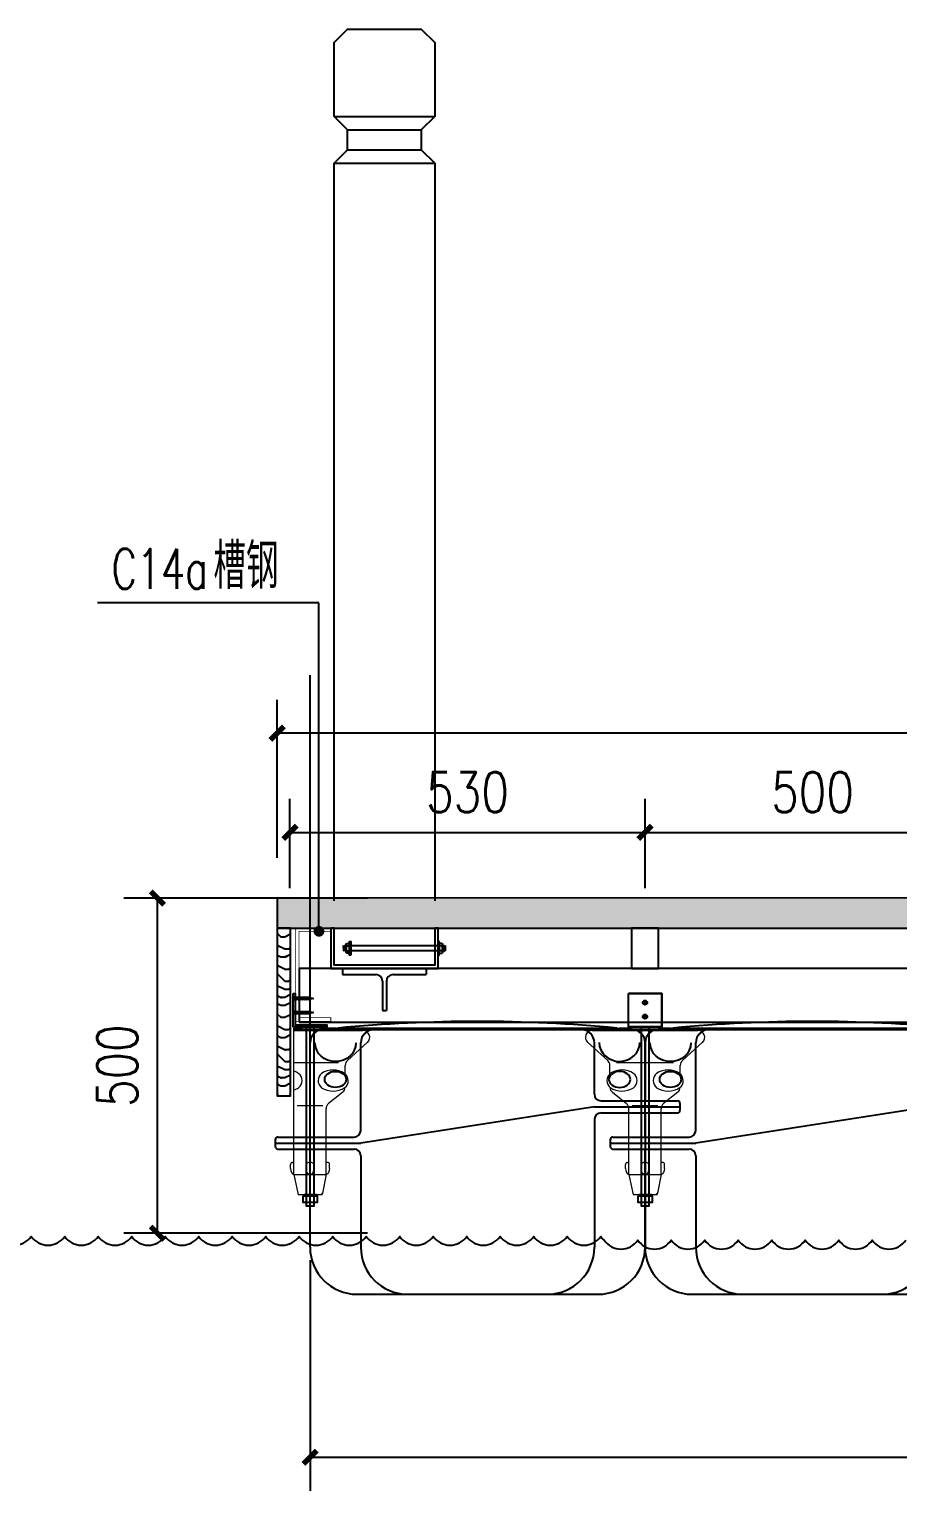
# Model space of a CAD drawing. Header units: millimetres. Extents: x -1822632 to -1305911, y 1206448 to 1536160.
# Drawn here: x -1791407 to -1790110, y 1218084 to 1220264 of the extents above; entities that cross this region are included whole.
import ezdxf

# ---------------------------------------------------------------- set-up
doc = ezdxf.new("R2010")
doc.units = ezdxf.units.MM
doc.header["$LTSCALE"] = 1000
doc.linetypes.add('DASHED', pattern=[19.05, 12.7, -6.35])
doc.layers.get('0').update_dxf_attribs({"linetype": 'CONTINUOUS'})
doc.layers.get('DEFPOINTS').update_dxf_attribs({"linetype": 'CONTINUOUS'})
for name, color, linetype in [('3', 3, 'CONTINUOUS'), ('7', 7, 'CONTINUOUS'), ('DIM_LEAD', 3, 'CONTINUOUS'), ('FT', 252, 'CONTINUOUS'), ('PUB_DIM', 3, 'CONTINUOUS'), ('塑木板', 32, 'CONTINUOUS'), ('木板', 42, 'CONTINUOUS'), ('短销钉', 253, 'CONTINUOUS'), ('螺栓', 146, 'CONTINUOUS'), ('钢架', 90, 'CONTINUOUS')]:
    doc.layers.add(name, color=color, linetype=linetype)
doc.styles.add('_TCH_DIM', font='SIMPLEX.shx', dxfattribs={"width": 0.7, "bigfont": 'GBCBIG.shx'})
doc.styles.add('dim_font', font='SIMPLEX.shx', dxfattribs={"width": 0.8})
doc.dimstyles.new('DIMN20', dxfattribs={"dimscale": 0.2, "dimtxt": 300, "dimasz": 100, "dimexe": 250, "dimexo": 300, "dimgap": 150, "dimtad": 1, "dimdec": 0, "dimzin": 0, "dimdsep": 46, "dimtxsty": 'dim_font', "dimblk": 'ARCHTICK', "dimcen": 0.09, "dimclrd": 1, "dimclre": 1, "dimclrt": 2, "dimazin": 2, "dimtfac": 1, "dimtdec": 0, "dimtix": 1, "dimtmove": 2, "dimatfit": 3, "dimldrblk": 'ARCHTICK', "dimfxl": 1, "dimtolj": 1, "dimtzin": 0, "dimarcsym": 0})

# ---------------------------------------------------------------- blocks, each defined once
blk = doc.blocks.new('半销钉')
at = {"layer": '短销钉', "lineweight": 13}
for p, q in [((0, -218.3), (0, 0)), ((0, -1.8), (101.5, -1.8)), ((0, -3.8), (103, -3.8)), ((109.7, -21.2), (79.8, -48.1)), ((101.5, -3.8), (101.5, -1.8)), ((0, -51.1), (66.5, -51.1)), ((76.5, -68.2), (76.5, -55.6)), ((72.8, -95.4), (51.7, -112.5)), ((4.8, -115.5), (43.2, -115.5)), ((48, -218.3), (48, -120.3)), ((-5, -209.4), (-5, -203.3)), ((-2, -200.3), (0, -200.3)), ((18, -209.3), (18, -204)), ((30, -209.3), (30, -204)), ((50, -200.3), (48, -200.3)), ((53, -209.4), (53, -203.3)), ((0, -218.3), (48, -218.3)), ((0, -218.3), (5.6, -246.3)), ((48, -218.3), (42.4, -246.3)), ((8, -248.3), (40, -248.3))]:
    blk.add_line(p, q, dxfattribs=at)
at = {"layer": '短销钉', "lineweight": 13, "ltscale": 0.1}
for p, q in [((5.6, -246.3), (6, -248.3)), ((6, -248.3), (8, -248.3)), ((40, -248.3), (42, -248.3)), ((42.4, -246.3), (42, -248.3))]:
    blk.add_line(p, q, dxfattribs=at)
at = {"layer": '短销钉', "lineweight": 13}
for centre, radius, start, end in [((24, -1502.4), 1502.6, 87.0435, 90.9152), ((103, -13.8), 10, 311.9991, 90), ((-10.5, -93.8), 31.4, 56.4166, 70.4003), ((58.5, -93.8), 31.3, 57.1287, 123.6019), ((86.5, -55.6), 10, 131.9991, 180), ((-1.5, -78.3), 13.5, 308.3696, 51.9011), ((49.5, -78.3), 13.5, 128.0989, 231.6304), ((67.5, -78.3), 13.5, 309, 53.4343), ((-10.5, -62.7), 31.4, 289.4998, 303.5569), ((58.5, -62.7), 31.4, 236.4385, 303.8665), ((66.5, -87.7), 10, 309, 355.8521), ((58, -120.3), 10, 129, 180), ((-2, -203.3), 3, 90, 180), ((21, -204), 3, 115.3769, 180), ((24, -210.3), 10, 64.6231, 115.3769), ((27, -204), 3, 0, 64.6231), ((50, -203.3), 3, 0, 90), ((8, -245.8), 2.5, 191.3099, 270), ((40, -245.8), 2.5, 270, 348.6901)]:
    blk.add_arc(centre, radius, start, end, dxfattribs=at)
for centre, major_axis, start_param, end_param in [((1, -209.4), (0, -9), 4.712389, 6.115737), ((24, -209.3), (0, 9), 1.570796, 4.712389)]:
    blk.add_ellipse(centre, major_axis=major_axis, ratio=0.666667, start_param=start_param, end_param=end_param, dxfattribs=at)
at = {"layer": '短销钉', "lineweight": 13, "extrusion": (0, 0, -1)}
blk.add_ellipse((47, -209.4), major_axis=(0, -9), ratio=0.666667, start_param=4.712389, end_param=6.115737, dxfattribs=at)
blk = doc.blocks.new('ft')
at = {"layer": 'FT'}
for p, q in [((-230, 395), (230, 395)), ((-208.5, 397), (208.2, 397)), ((-208.5, 397), (-208.5, 395)), ((208.2, 397), (208.2, 395)), ((-250, 234.5), (-250, 375)), ((-174.3, 244.5), (-174.3, 375)), ((174.3, 298.5), (174.3, 375)), ((250, 375), (250, 288.5)), ((184.3, 288.5), (298.1, 288.5)), ((174.3, 279.5), (-174.3, 225.5)), ((174.3, 279.5), (302.1, 279.5)), ((184.3, 270.5), (298.1, 270.5)), ((250, 270.5), (250, 70)), ((174.3, 260.5), (174.3, 70)), ((-302, 225.5), (-174.3, 225.5)), ((-298, 234.5), (-184.3, 234.5)), ((-298, 216.5), (-184.3, 216.5)), ((-250, 70), (-250, 216.5)), ((-174.3, 206.5), (-174.3, 70)), ((-180, 0), (180, 0))]:
    blk.add_line(p, q, dxfattribs=at)
at = {"layer": 'FT', "ltscale": 0.5}
for p, q in [((302.1, 284.5), (302.1, 274.5)), ((-302, 230.5), (-302, 220.5))]:
    blk.add_line(p, q, dxfattribs=at)
at = {"layer": 'FT'}
for centre, radius, start, end in [((-230, 375), 20, 90, 180), ((-0.2, -1768.5), 2175.5, 84.5043, 95.4957), ((-154.3, 375), 20, 90, 180), ((154.3, 375), 20, 0, 90), ((230, 375), 20, 0, 90), ((184.3, 298.5), 10, 180, 270), ((184.3, 260.5), 10, 90, 180), ((298.1, 274.5), 4, 270, 0), ((-184.3, 244.5), 10, 270, 0), ((-298, 220.5), 4, 180, 270), ((-184.3, 206.5), 10, 0, 90), ((-180, 70), 70, 180, 270), ((-104.3, 70), 70, 180, 270), ((104.3, 70), 70, 270, 0), ((180, 70), 70, 270, 0)]:
    blk.add_arc(centre, radius, start, end, dxfattribs=at)
at = {"layer": 'FT', "ltscale": 0.5}
for centre, start, end in [((298.1, 284.5), 0, 90), ((-298, 230.5), 90, 180)]:
    blk.add_arc(centre, 4, start, end, dxfattribs=at)
at = {"layer": 'FT', "extrusion": (0, 0, -1)}
blk.add_ellipse((-212.1, 375), major_axis=(-30.4, 0), ratio=0.921809, start_param=3.141593, end_param=6.283185, dxfattribs=at)
at = {"layer": 'FT'}
blk.add_ellipse((211.9, 375.4), major_axis=(30.4, 0.1), ratio=0.921809, start_param=3.141593, end_param=6.283185, dxfattribs=at)
blk.add_ellipse((-212.1, 320.5), major_axis=(-16, 0), ratio=0.75, dxfattribs=at)
at = {"layer": 'FT', "extrusion": (0, 0, -1)}
blk.add_ellipse((212.1, 320.5), major_axis=(16, 0), ratio=0.75, dxfattribs=at)
blk = doc.blocks.new('dxd')
at = {"layer": '短销钉', "lineweight": 13}
for p, q in [((-79, 244.5), (79, 244.5)), ((-77.5, 244.5), (-77.5, 246.5)), ((-77.5, 246.5), (77.5, 246.5)), ((77.5, 244.5), (77.5, 246.5)), ((-85.7, 227.1), (-55.8, 200.2)), ((85.7, 227.1), (55.8, 200.2)), ((-42.5, 197.2), (42.5, 197.2)), ((-52.5, 180.1), (-52.5, 192.7)), ((52.5, 180.1), (52.5, 192.7)), ((-48.8, 152.9), (-27.7, 135.8)), ((48.8, 152.9), (27.7, 135.8)), ((-19.2, 132.8), (19.2, 132.8)), ((-24, 30), (-24, 128)), ((24, 30), (24, 128)), ((-29, 38.9), (-29, 45)), ((-26, 48), (-24, 48)), ((-6, 39), (-6, 44.3)), ((6, 39), (6, 44.3)), ((26, 48), (24, 48)), ((29, 38.9), (29, 45)), ((-24, 30), (24, 30)), ((-24, 30), (-18.4, 2)), ((24, 30), (18.4, 2)), ((-16, 0), (16, 0))]:
    blk.add_line(p, q, dxfattribs=at)
at = {"layer": '短销钉', "lineweight": 13, "ltscale": 0.1}
for p, q in [((-18.4, 2), (-18, 0)), ((-18, 0), (-16, 0)), ((16, 0), (18, 0)), ((18.4, 2), (18, 0))]:
    blk.add_line(p, q, dxfattribs=at)
at = {"layer": '短销钉', "lineweight": 13}
for centre, radius, start, end in [((-79, 234.5), 10, 90, 228.0009), ((0, -1254.1), 1502.6, 87.0435, 92.9565), ((79, 234.5), 10, 311.9991, 90), ((-62.5, 192.7), 10, 0, 48.0009), ((62.5, 192.7), 10, 131.9991, 180), ((-43.5, 170), 13.5, 126.5657, 231), ((-34.5, 154.5), 31.4, 56.4166, 122.8531), ((-25.5, 170), 13.5, 308.3696, 51.9011), ((25.5, 170), 13.5, 128.0989, 231.6304), ((34.5, 154.5), 31.3, 57.1287, 123.6019), ((43.5, 170), 13.5, 309, 53.4343), ((-42.5, 160.6), 10, 184.1479, 231), ((-34.5, 185.6), 31.4, 236.1381, 303.5569), ((34.5, 185.6), 31.4, 236.4385, 303.8665), ((42.5, 160.6), 10, 309, 355.8521), ((-34, 128), 10, 0, 51), ((34, 128), 10, 129, 180), ((-26, 45), 3, 90, 180), ((-3, 44.3), 3, 115.3769, 180), ((0, 38), 10, 64.6231, 115.3769), ((3, 44.3), 3, 0, 64.6231), ((26, 45), 3, 0, 90), ((-16, 2.5), 2.5, 191.3099, 270), ((16, 2.5), 2.5, 270, 348.6901)]:
    blk.add_arc(centre, radius, start, end, dxfattribs=at)
for centre, major_axis, start_param, end_param in [((-23, 38.9), (0, -9), 4.712389, 6.115737), ((0, 39), (0, 9), 1.570796, 4.712389)]:
    blk.add_ellipse(centre, major_axis=major_axis, ratio=0.666667, start_param=start_param, end_param=end_param, dxfattribs=at)
at = {"layer": '短销钉', "lineweight": 13, "extrusion": (0, 0, -1)}
blk.add_ellipse((23, 38.9), major_axis=(0, -9), ratio=0.666667, start_param=4.712389, end_param=6.115737, dxfattribs=at)
blk = doc.blocks.new('A$C58730724')
at = {"color": 13}
blk.add_lwpolyline([(-75, 0), (-75, 1100), (-55, 1120), (-55, 1150), (-75, 1170), (-75, 1280), (-55, 1300), (55, 1300), (75, 1280), (75, 1170), (55, 1150), (55, 1120), (75, 1100), (75, 0)], dxfattribs=at)
blk = doc.blocks.new('6556')
at = {"color": 13}
for points in [[(231673.5, -4215.8), (231823.5, -4215.8)], [(231693.5, -4235.8), (231803.5, -4235.8)], [(231693.5, -4265.8), (231803.5, -4265.8)], [(231673.5, -4285.8), (231823.5, -4285.8)]]:
    blk.add_lwpolyline(points, dxfattribs=at)
blk.add_blockref('A$C58730724', (231748.5, -5385.8))
blk = doc.blocks.new('短销固定件正视面')
at = {"layer": '塑木板', "color": 156}
blk.add_lwpolyline([(2149439.3, 351498.7), (2149442.3, 351498.7), (2149489.3, 351498.7), (2149489.3, 351451.7), (2149489.3, 351448.7), (2149439.3, 351448.7)], close=True, dxfattribs=at)
at = {"layer": '塑木板', "color": 5}
blk.add_lwpolyline([(2149489.3, 351448.7), (2149489.3, 351498.7), (2149439.3, 351498.7)], dxfattribs=at)
at = {"layer": '螺栓', "color": 156}
blk.add_lwpolyline([(2149458.3, 351448.7), (2149458.3, 351181.7), (2149470.3, 351181.7), (2149470.3, 351448.7)], dxfattribs=at)
for points in [[(2149455.3, 351198.7), (2149473.3, 351198.7), (2149473.3, 351196.7), (2149455.3, 351196.7)], [(2149453.8, 351196.7), (2149474.8, 351196.7), (2149474.8, 351186.7), (2149453.8, 351186.7)], [(2149458.8, 351196.7), (2149469.8, 351196.7), (2149469.8, 351186.7), (2149458.8, 351186.7)]]:
    blk.add_lwpolyline(points, close=True, dxfattribs=at)
blk = doc.blocks.new('自攻丝正面')
at = {"layer": '塑木板', "color": 0}
blk.add_lwpolyline([(2150142.5, 351486.6), (2150142.5, 351488.4), (2150141.5, 351488.4), (2150141.5, 351486.6), (2150139.7, 351486.6), (2150139.7, 351485.6), (2150141.5, 351485.6), (2150141.5, 351483.9), (2150142.5, 351483.9), (2150142.5, 351485.6), (2150144.3, 351485.6), (2150144.3, 351486.6)], close=True, dxfattribs=at)
blk.add_circle((2150142, 351486.1), 3.25, dxfattribs=at)
blk = doc.blocks.new('短销固定铁件')
at = {"layer": '塑木板', "color": 156}
blk.add_lwpolyline([(-26.5, 47), (-23.5, 47), (-23.5, 0), (23.5, 0), (23.5, -3), (-26.5, -3)], close=True, dxfattribs=at)
at = {"layer": '螺栓', "color": 156}
blk.add_lwpolyline([(-7.5, -3), (-7.5, -270), (4.5, -270), (4.5, -3)], dxfattribs=at)
for points in [[(-12, -255), (9, -255), (9, -265), (-12, -265)], [(-10.5, -253), (7.5, -253), (7.5, -255), (-10.5, -255)], [(-7, -255), (4, -255), (4, -265), (-7, -265)]]:
    blk.add_lwpolyline(points, close=True, dxfattribs=at)
blk = doc.blocks.new('SS410 M5X40')
at = {"color": 5}
for p, q in [((2.5, -1.4), (-2.5, -2.2)), ((2.5, -1.4), (-2.5, -2.2)), ((2.5, -3.4), (-2.5, -4.2)), ((2.5, -3.4), (-2.5, -4.2)), ((2.5, -5.4), (-2.5, -6.2)), ((2.5, -5.4), (-2.5, -6.2)), ((2.5, -7.4), (-2.5, -8.2)), ((2.5, -7.4), (-2.5, -8.2)), ((2.5, -9.4), (-2.5, -10.2)), ((2.5, -9.4), (-2.5, -10.2)), ((2.5, -9.4), (-2.5, -10.2)), ((2.5, -9.4), (-2.5, -10.2)), ((2.5, -11.4), (-2.5, -12.2)), ((2.5, -11.4), (-2.5, -12.2)), ((2.5, -11.4), (-2.5, -12.2)), ((2.5, -11.4), (-2.5, -12.2)), ((2.5, -13.4), (-2.5, -14.2)), ((2.5, -13.4), (-2.5, -14.2)), ((2.5, -16.4), (-2.5, -17.2)), ((2.5, -16.4), (-2.5, -17.2)), ((2.5, -18.4), (-2.5, -19.2)), ((2.5, -18.4), (-2.5, -19.2)), ((2.5, -18.4), (-2.5, -19.2)), ((2.5, -18.4), (-2.5, -19.2)), ((2.5, -20.4), (-2.5, -21.2)), ((2.5, -20.4), (-2.5, -21.2)), ((2.5, -20.4), (-2.5, -21.2)), ((2.5, -20.4), (-2.5, -21.2)), ((-1.9, -22.5), (-1.9, -1)), ((-1.9, -1), (1.8, -1)), ((1.8, -1), (1.8, -22.5)), ((2.5, -22.4), (-2.5, -23.2)), ((2.5, -22.4), (-2.5, -23.2)), ((2.5, -22.4), (-2.5, -23.2)), ((0, -30), (-1.9, -22.5)), ((2, -24.5), (-1.9, -25.1)), ((1.5, -26.6), (-1.4, -27)), ((1, -28.6), (-0.9, -29)), ((1.8, -22.5), (0, -30))]:
    blk.add_line(p, q, dxfattribs=at)
blk.add_lwpolyline([(-3.2, 0), (-2.2, -1), (2.2, -1), (3.2, 0)], close=True, dxfattribs=at)
blk = doc.blocks.new('dassdasa')
at = {"layer": '3'}
for p, q in [((146020.4, 53325.5), (146019.6, 53333.5)), ((146021.3, 53332.7), (146021.9, 53326.2)), ((146023.6, 53325.5), (146022.8, 53333.5)), ((146024.3, 53333.1), (146028.3, 53333.1)), ((146166.9, 53333.1), (146162.9, 53333.1)), ((146167.6, 53325.5), (146168.4, 53333.5)), ((146169.9, 53332.7), (146169.3, 53326.2)), ((146170.8, 53325.5), (146171.6, 53333.5)), ((146024.3, 53325.9), (146028.3, 53325.9)), ((146166.9, 53325.9), (146162.9, 53325.9))]:
    blk.add_line(p, q, dxfattribs=at)
at = {"layer": '3', "linetype": 'DASHED', "ltscale": 0.1}
for p, q in [((146160.8, 53333.5), (146030.4, 53333.5)), ((146030.4, 53325.5), (146160.8, 53325.5))]:
    blk.add_line(p, q, dxfattribs=at)
at = {"layer": '3'}
for points in [[(146023.7, 53334.7, 0.219294), (146024.3, 53333.1, 0.173205), (146024.3, 53325.9, 0.102242), (146023.7, 53324.2)], [(146028.9, 53334.7, -0.219294), (146028.3, 53333.1, -0.173205), (146028.3, 53325.9, -0.102242), (146028.9, 53324.2)], [(146162.3, 53334.7, 0.219294), (146162.9, 53333.1, 0.173205), (146162.9, 53325.9, 0.102242), (146162.3, 53324.2)], [(146167.5, 53334.7, -0.219294), (146166.9, 53333.1, -0.173205), (146166.9, 53325.9, -0.102242), (146167.5, 53324.2)]]:
    blk.add_lwpolyline(points, format="xyb", dxfattribs=at)
at = {"layer": '7'}
for p, q in [((146019.6, 53333.5), (146021.3, 53332.7)), ((146019.6, 53333.5), (146019.6, 53325.8)), ((146021.9, 53326.2), (146020.4, 53325.5)), ((146021.3, 53332.7), (146022.8, 53333.5)), ((146023.6, 53325.5), (146021.9, 53326.2)), ((146022.8, 53333.5), (146023.7, 53333.1)), ((146023.7, 53324.1), (146023.7, 53334.9)), ((146024.4, 53336.7), (146028.2, 53336.7)), ((146166.8, 53336.7), (146163, 53336.7)), ((146167.5, 53324.1), (146167.5, 53334.9)), ((146168.4, 53333.5), (146167.5, 53333.1)), ((146167.6, 53325.5), (146169.3, 53326.2)), ((146169.9, 53332.7), (146168.4, 53333.5)), ((146169.3, 53326.2), (146170.8, 53325.5)), ((146171.6, 53333.5), (146169.9, 53332.7)), ((146171.6, 53333.5), (146171.6, 53325.8)), ((146020.4, 53325.5), (146019.6, 53325.8)), ((146023.7, 53325.5), (146023.6, 53325.5)), ((146028.2, 53322.3), (146024.4, 53322.3)), ((146163, 53322.3), (146166.8, 53322.3)), ((146167.5, 53325.5), (146167.6, 53325.5)), ((146170.8, 53325.5), (146171.6, 53325.8))]:
    blk.add_line(p, q, dxfattribs=at)
for points in [[(146030.4, 53319.5), (146028.9, 53319.5), (146028.9, 53339.5), (146030.4, 53339.5)], [(146160.8, 53319.5), (146162.3, 53319.5), (146162.3, 53339.5), (146160.8, 53339.5)]]:
    blk.add_lwpolyline(points, close=True, dxfattribs=at)
for centre, radius, start, end in [((146025.9, 53335), 2.23, 132.2556, 183.2846), ((146026.1, 53334.8), 2.77, 358.6679, 42.4916), ((146165.1, 53334.8), 2.77, 137.5084, 181.3321), ((146165.3, 53335), 2.23, 356.7154, 47.7444), ((146026.2, 53324), 2.46, 179.1931, 225.2523), ((146026.2, 53324.1), 2.67, 316.6266, 2.214), ((146165, 53324.1), 2.67, 177.786, 223.3734), ((146165, 53324), 2.46, 314.7477, 0.8069)]:
    blk.add_arc(centre, radius, start, end, dxfattribs=at)
blk = doc.blocks.new('_ARCHTICK')
at = {"color": 0, "linetype": 'ByBlock', "const_width": 0.4}
blk.add_lwpolyline([(-0.5, -0.5), (0.5, 0.5)], dxfattribs=at)
blk = doc.blocks.new('*D250')
at = {"layer": 'DEFPOINTS', "color": 0, "transparency": 16777216}
for p in [(-1790487.4, 1219066), (-1791017.4, 1218923), (-1790487.4, 1218923)]:
    blk.add_point(p, dxfattribs=at)
at = {"layer": 'PUB_DIM', "color": 1, "lineweight": -2, "transparency": 16777216}
for p, q in [((-1791017.4, 1218983), (-1791017.4, 1219116)), ((-1790487.4, 1218983), (-1790487.4, 1219116)), ((-1791017.4, 1219066), (-1790487.4, 1219066))]:
    blk.add_line(p, q, dxfattribs=at)
at = {"layer": 'PUB_DIM', "color": 1, "lineweight": -2, "transparency": 16777216, "xscale": 20, "yscale": 20, "zscale": 20, "rotation": 180}
blk.add_blockref('_ARCHTICK', (-1791017.4, 1219066), dxfattribs=at)
at = {"layer": 'PUB_DIM', "color": 1, "lineweight": -2, "transparency": 16777216, "xscale": 20, "yscale": 20, "zscale": 20}
blk.add_blockref('_ARCHTICK', (-1790487.4, 1219066), dxfattribs=at)
at = {"layer": 'PUB_DIM', "color": 2, "transparency": 16777216, "insert": (-1790752.4, 1219126), "char_height": 60, "attachment_point": 5, "style": 'dim_font'}
blk.add_mtext('\\A1;530', dxfattribs=at)
blk = doc.blocks.new('*D251')
at = {"layer": 'DEFPOINTS', "color": 0, "transparency": 16777216}
for p in [(-1789987.4, 1219066), (-1790487.4, 1218923), (-1789987.4, 1218923)]:
    blk.add_point(p, dxfattribs=at)
at = {"layer": 'PUB_DIM', "color": 1, "lineweight": -2, "transparency": 16777216}
for p, q in [((-1790487.4, 1218983), (-1790487.4, 1219116)), ((-1789987.4, 1218983), (-1789987.4, 1219116)), ((-1790487.4, 1219066), (-1789987.4, 1219066))]:
    blk.add_line(p, q, dxfattribs=at)
at = {"layer": 'PUB_DIM', "color": 1, "lineweight": -2, "transparency": 16777216, "xscale": 20, "yscale": 20, "zscale": 20, "rotation": 180}
blk.add_blockref('_ARCHTICK', (-1790487.4, 1219066), dxfattribs=at)
at = {"layer": 'PUB_DIM', "color": 1, "lineweight": -2, "transparency": 16777216, "xscale": 20, "yscale": 20, "zscale": 20}
blk.add_blockref('_ARCHTICK', (-1789987.4, 1219066), dxfattribs=at)
at = {"layer": 'PUB_DIM', "color": 2, "transparency": 16777216, "insert": (-1790237.4, 1219126), "char_height": 60, "attachment_point": 5, "style": 'dim_font'}
blk.add_mtext('\\A1;500', dxfattribs=at)
blk = doc.blocks.new('*D255')
at = {"layer": 'DEFPOINTS', "color": 0, "transparency": 16777216}
for p in [(-1791215.2, 1218968), (-1790841.7, 1218968), (-1790841.7, 1218468)]:
    blk.add_point(p, dxfattribs=at)
at = {"layer": 'PUB_DIM', "color": 1, "lineweight": -2, "transparency": 16777216}
for p, q in [((-1790901.7, 1218968), (-1791265.2, 1218968)), ((-1791215.2, 1218468), (-1791215.2, 1218968)), ((-1790901.7, 1218468), (-1791265.2, 1218468))]:
    blk.add_line(p, q, dxfattribs=at)
at = {"layer": 'PUB_DIM', "color": 1, "lineweight": -2, "transparency": 16777216, "xscale": 20, "yscale": 20, "zscale": 20}
for p, rotation in [((-1791215.2, 1218968), 90), ((-1791215.2, 1218468), 270)]:
    blk.add_blockref('_ARCHTICK', p, dxfattribs=dict(at, rotation=rotation))
at = {"layer": 'PUB_DIM', "color": 2, "transparency": 16777216, "insert": (-1791275.2, 1218718), "char_height": 60, "attachment_point": 5, "rotation": 90, "style": 'dim_font'}
blk.add_mtext('\\A1;500', dxfattribs=at)
blk = doc.blocks.new('*D256')
at = {"layer": 'DEFPOINTS', "color": 0, "transparency": 16777216}
for p in [(-1790987.4, 1218487.9), (-1788487.4, 1218487.9), (-1788487.4, 1218133.9)]:
    blk.add_point(p, dxfattribs=at)
at = {"layer": 'PUB_DIM', "color": 1, "lineweight": -2, "transparency": 16777216}
for p, q in [((-1790987.4, 1218427.9), (-1790987.4, 1218083.9)), ((-1788487.4, 1218427.9), (-1788487.4, 1218083.9)), ((-1790987.4, 1218133.9), (-1788487.4, 1218133.9))]:
    blk.add_line(p, q, dxfattribs=at)
at = {"layer": 'PUB_DIM', "color": 1, "lineweight": -2, "transparency": 16777216, "xscale": 20, "yscale": 20, "zscale": 20, "rotation": 180}
blk.add_blockref('_ARCHTICK', (-1790987.4, 1218133.9), dxfattribs=at)
at = {"layer": 'PUB_DIM', "color": 1, "lineweight": -2, "transparency": 16777216, "xscale": 20, "yscale": 20, "zscale": 20}
blk.add_blockref('_ARCHTICK', (-1788487.4, 1218133.9), dxfattribs=at)
at = {"layer": 'PUB_DIM', "color": 2, "transparency": 16777216, "insert": (-1789737.4, 1218193.9), "char_height": 60, "attachment_point": 5, "style": 'dim_font'}
blk.add_mtext('\\A1;2500', dxfattribs=at)
blk = doc.blocks.new('*D257')
at = {"layer": 'DEFPOINTS', "color": 0, "transparency": 16777216}
for p in [(-1791036.4, 1219213.9), (-1791036.4, 1218968.2), (-1788436.6, 1218968)]:
    blk.add_point(p, dxfattribs=at)
at = {"layer": 'PUB_DIM', "color": 1, "lineweight": -2, "transparency": 16777216}
for p, q in [((-1791036.4, 1219028.2), (-1791036.4, 1219263.9)), ((-1788436.6, 1219028), (-1788436.6, 1219263.9)), ((-1788436.6, 1219213.9), (-1791036.4, 1219213.9))]:
    blk.add_line(p, q, dxfattribs=at)
at = {"layer": 'PUB_DIM', "color": 1, "lineweight": -2, "transparency": 16777216, "xscale": 20, "yscale": 20, "zscale": 20, "rotation": 180}
blk.add_blockref('_ARCHTICK', (-1791036.4, 1219213.9), dxfattribs=at)
at = {"layer": 'PUB_DIM', "color": 1, "lineweight": -2, "transparency": 16777216, "xscale": 20, "yscale": 20, "zscale": 20}
blk.add_blockref('_ARCHTICK', (-1788436.6, 1219213.9), dxfattribs=at)
at = {"layer": 'PUB_DIM', "color": 2, "transparency": 16777216, "insert": (-1789736.5, 1219273.9), "char_height": 60, "attachment_point": 5, "style": 'dim_font'}
blk.add_mtext('\\A1;2600', dxfattribs=at)

msp = doc.modelspace()

# ---------------------------------------------------------------- hatches: boundary and pattern name
at = {"layer": '塑木板'}
h = msp.add_hatch(color=5, dxfattribs=at)
h.dxf.hatch_style = 1
h.paths.add_polyline_path([(-1790490.743, 1218812.118, 1), (-1790484.243, 1218812.118, 1)])
h.paths.add_polyline_path([(-1790485.204, 1218812.618), (-1790485.204, 1218811.618), (-1790486.993, 1218811.618), (-1790486.993, 1218809.829), (-1790487.993, 1218809.829), (-1790487.993, 1218811.618), (-1790489.782, 1218811.618), (-1790489.782, 1218812.618), (-1790487.993, 1218812.618), (-1790487.993, 1218814.407), (-1790486.993, 1218814.407), (-1790486.993, 1218812.618)], flags=16)
h = msp.add_hatch(color=5, dxfattribs=at)
h.dxf.hatch_style = 1
h.paths.add_polyline_path([(-1790485.204, 1218791.796), (-1790486.993, 1218791.796), (-1790486.993, 1218793.586), (-1790487.993, 1218793.586), (-1790487.993, 1218791.796), (-1790489.782, 1218791.796), (-1790489.782, 1218790.796), (-1790487.993, 1218790.796), (-1790487.993, 1218789.007), (-1790486.993, 1218789.007), (-1790486.993, 1218790.796), (-1790485.204, 1218790.796)], flags=16)
h.paths.add_polyline_path([(-1790490.743, 1218791.296, 1), (-1790484.243, 1218791.296, 1)])
at = {"layer": '木板'}
h = msp.add_hatch(dxfattribs=at)
h.set_pattern_fill('木纹01', color=256, scale=30)
h.set_pattern_definition([(0, (-3916226.16, 682171.88), (120, 120), [6, -114]), (0, (-3916310.16, 682183.88), (120, 120), [12, -108]), (0, (-3916232.16, 682189.88), (120, 120), [6, -114]), (0, (-3916304.16, 682201.88), (120, 120), [6, -114]), (0, (-3916232.16, 682207.88), (120, 120), [6, -114]), (0, (-3916298.16, 682213.88), (120, 120), [6, -114]), (0, (-3916232.16, 682219.88), (120, 120), [6, -114]), (0, (-3916298.16, 682231.88), (120, 120), [6, -66, 6, -42]), (0, (-3916298.16, 682243.88), (120, 120), [12, -60, 6, -42]), (0, (-3916304.16, 682261.88), (120, 120), [6, -18, 6, -48, 6, -36]), (0, (-3916310.16, 682273.88), (120, 120), [6, -24, 12, -78]), (0, (-3916232.16, 682279.88), (120, 120), [6, -114]), (0, (-3916310.16, 682285.88), (120, 120), [6, -30, 6, -78]), (45, (-3916322.16, 682171.88), (1e-14, 120), [16.97052, -152.7351074]), (45, (-3916220.16, 682171.88), (1e-14, 120), [33.941124, -135.7645034]), (45, (-3916220.16, 682231.88), (1e-14, 120), [8.4852, -161.2204274]), (45, (-3916322.16, 682243.88), (1e-14, 120), [25.45584, -144.2497874]), (45, (-3916220.16, 682243.88), (1e-14, 120), [42.426408, -127.2792194]), (45, (-3916220.16, 682261.88), (1e-14, 120), [25.45584, -144.2497874]), (315, (-3916244.16, 682273.88), (120, -3e-14), [8.4852, -161.2204274]), (315, (-3916286.16, 682177.88), (120, -3e-14), [16.97052, -152.7351074]), (315, (-3916280.16, 682225.88), (120, -3e-14), [16.97052, -152.7351074]), (315, (-3916244.16, 682201.88), (120, -3e-14), [16.97052, -152.7351074]), (315, (-3916250.16, 682249.88), (120, -3e-14), [16.97052, -152.7351074]), (315, (-3916244.16, 682261.88), (120, -3e-14), [25.45584, -144.2497874]), (315, (-3916274.16, 682189.88), (120, -3e-14), [25.45584, -144.2497874]), (315, (-3916256.16, 682195.88), (120, -3e-14), [25.45584, -144.2497874]), (315, (-3916274.16, 682237.88), (120, -3e-14), [25.45584, -144.2497874]), (315, (-3916262.16, 682243.88), (120, -3e-14), [25.45584, -144.2497874]), (26.5650512, (-3916316.16, 682195.88), (120, 5e-08), [13.416407, -254.9117496]), (26.5650512, (-3916226.16, 682189.88), (120, 5e-08), [53.665632, -214.662525]), (26.5650512, (-3916226.16, 682207.88), (120, 5e-08), [53.665632, -214.662525]), (26.5650512, (-3916226.16, 682219.88), (120, 5e-08), [53.66568, -80.4, 26.8332, -107.4292772]), (26.5650512, (-3916214.16, 682237.88), (120, 5e-08), [13.416407, -254.9117496]), (26.5650512, (-3916322.16, 682279.88), (120, 5e-08), [13.416407, -254.9117496]), (26.5650512, (-3916226.16, 682279.88), (120, 5e-08), [26.832816, -241.495341]), (333.4349488, (-3916256.16, 682171.88), (120, -5e-08), [26.832816, -241.495341]), (333.4349488, (-3916298.16, 682201.88), (120, -5e-08), [26.832816, -241.495341]), (333.4349488, (-3916298.16, 682183.88), (120, -5e-08), [13.416407, -254.911341]), (333.4349488, (-3916292.16, 682213.88), (120, -5e-08), [40.249224, -228.078933]), (333.4349488, (-3916268.16, 682213.88), (120, -5e-08), [26.832816, -241.495341]), (333.4349488, (-3916256.16, 682219.88), (120, -5e-08), [26.832816, -241.495341]), (333.4349488, (-3916292.16, 682231.88), (120, -5e-08), [13.416407, -254.911341]), (333.4349488, (-3916286.16, 682243.88), (120, -5e-08), [13.416407, -254.911341]), (333.4349488, (-3916238.16, 682267.88), (120, -5e-08), [13.416407, -254.911341]), (333.4349488, (-3916244.16, 682225.88), (120, -5e-08), [13.416407, -254.911341]), (333.4349488, (-3916298.16, 682261.88), (120, -5e-08), [40.249224, -228.078933]), (333.4349488, (-3916304.16, 682273.88), (120, -5e-08), [26.832816, -241.495341]), (333.4349488, (-3916238.16, 682237.88), (120, -5e-08), [13.416, -120.744, 13.416, -120.7521572]), (333.4349488, (-3916274.16, 682261.88), (120, -5e-08), [26.832816, -241.495341]), (333.4349488, (-3916268.16, 682273.88), (120, -5e-08), [26.832816, -241.495341]), (333.4349488, (-3916304.16, 682285.88), (120, -5e-08), [26.832816, -241.495341]), (333.4349488, (-3916268.16, 682285.88), (120, -5e-08), [26.832816, -241.495341])])
h.paths.add_polyline_path([(-1791036.409, 1218923.155), (-1788436.571, 1218923.014), (-1788436.571, 1218968.014), (-1791036.409, 1218968.155)])
h = msp.add_hatch(dxfattribs=at)
h.set_pattern_fill('木纹01', color=256, scale=30)
h.set_pattern_definition([(0, (-3916225.16, 682132.02), (120, 120), [6, -114]), (0, (-3916309.16, 682144.02), (120, 120), [12, -108]), (0, (-3916231.16, 682150.02), (120, 120), [6, -114]), (0, (-3916303.16, 682162.02), (120, 120), [6, -114]), (0, (-3916231.16, 682168.02), (120, 120), [6, -114]), (0, (-3916297.16, 682174.02), (120, 120), [6, -114]), (0, (-3916231.16, 682180.02), (120, 120), [6, -114]), (0, (-3916297.16, 682192.02), (120, 120), [6, -66, 6, -42]), (0, (-3916297.16, 682204.02), (120, 120), [12, -60, 6, -42]), (0, (-3916303.16, 682222.02), (120, 120), [6, -18, 6, -48, 6, -36]), (0, (-3916309.16, 682234.02), (120, 120), [6, -24, 12, -78]), (0, (-3916231.16, 682240.02), (120, 120), [6, -114]), (0, (-3916309.16, 682246.02), (120, 120), [6, -30, 6, -78]), (45, (-3916321.16, 682132.02), (1e-14, 120), [16.97052, -152.7351074]), (45, (-3916219.16, 682132.02), (1e-14, 120), [33.941124, -135.7645034]), (45, (-3916219.16, 682192.02), (1e-14, 120), [8.4852, -161.2204274]), (45, (-3916321.16, 682204.02), (1e-14, 120), [25.45584, -144.2497874]), (45, (-3916219.16, 682204.02), (1e-14, 120), [42.426408, -127.2792194]), (45, (-3916219.16, 682222.02), (1e-14, 120), [25.45584, -144.2497874]), (315, (-3916243.16, 682234.02), (120, -3e-14), [8.4852, -161.2204274]), (315, (-3916285.16, 682138.02), (120, -3e-14), [16.97052, -152.7351074]), (315, (-3916279.16, 682186.02), (120, -3e-14), [16.97052, -152.7351074]), (315, (-3916243.16, 682162.02), (120, -3e-14), [16.97052, -152.7351074]), (315, (-3916249.16, 682210.02), (120, -3e-14), [16.97052, -152.7351074]), (315, (-3916243.16, 682222.02), (120, -3e-14), [25.45584, -144.2497874]), (315, (-3916273.16, 682150.02), (120, -3e-14), [25.45584, -144.2497874]), (315, (-3916255.16, 682156.02), (120, -3e-14), [25.45584, -144.2497874]), (315, (-3916273.16, 682198.02), (120, -3e-14), [25.45584, -144.2497874]), (315, (-3916261.16, 682204.02), (120, -3e-14), [25.45584, -144.2497874]), (26.5650512, (-3916315.16, 682156.02), (120, 5e-08), [13.416407, -254.9117496]), (26.5650512, (-3916225.16, 682150.02), (120, 5e-08), [53.665632, -214.662525]), (26.5650512, (-3916225.16, 682168.02), (120, 5e-08), [53.665632, -214.662525]), (26.5650512, (-3916225.16, 682180.02), (120, 5e-08), [53.66568, -80.4, 26.8332, -107.4292772]), (26.5650512, (-3916213.16, 682198.02), (120, 5e-08), [13.416407, -254.9117496]), (26.5650512, (-3916321.16, 682240.02), (120, 5e-08), [13.416407, -254.9117496]), (26.5650512, (-3916225.16, 682240.02), (120, 5e-08), [26.832816, -241.495341]), (333.4349488, (-3916255.16, 682132.02), (120, -5e-08), [26.832816, -241.495341]), (333.4349488, (-3916297.16, 682162.02), (120, -5e-08), [26.832816, -241.495341]), (333.4349488, (-3916297.16, 682144.02), (120, -5e-08), [13.416407, -254.911341]), (333.4349488, (-3916291.16, 682174.02), (120, -5e-08), [40.249224, -228.078933]), (333.4349488, (-3916267.16, 682174.02), (120, -5e-08), [26.832816, -241.495341]), (333.4349488, (-3916255.16, 682180.02), (120, -5e-08), [26.832816, -241.495341]), (333.4349488, (-3916291.16, 682192.02), (120, -5e-08), [13.416407, -254.911341]), (333.4349488, (-3916285.16, 682204.02), (120, -5e-08), [13.416407, -254.911341]), (333.4349488, (-3916237.16, 682228.02), (120, -5e-08), [13.416407, -254.911341]), (333.4349488, (-3916243.16, 682186.02), (120, -5e-08), [13.416407, -254.911341]), (333.4349488, (-3916297.16, 682222.02), (120, -5e-08), [40.249224, -228.078933]), (333.4349488, (-3916303.16, 682234.02), (120, -5e-08), [26.832816, -241.495341]), (333.4349488, (-3916237.16, 682198.02), (120, -5e-08), [13.416, -120.744, 13.416, -120.7521572]), (333.4349488, (-3916273.16, 682222.02), (120, -5e-08), [26.832816, -241.495341]), (333.4349488, (-3916267.16, 682234.02), (120, -5e-08), [26.832816, -241.495341]), (333.4349488, (-3916303.16, 682246.02), (120, -5e-08), [26.832816, -241.495341]), (333.4349488, (-3916267.16, 682246.02), (120, -5e-08), [26.832816, -241.495341])])
h.paths.add_polyline_path([(-1791016.409, 1218923.152), (-1791036.409, 1218923.152), (-1791036.409, 1218673.152), (-1791016.409, 1218673.152)])

# ---------------------------------------------------------------- linework, layer by layer
at = {"color": 5, "ltscale": 0.5}
msp.add_lwpolyline([(-1790956.409, 1218923.014), (-1790956.409, 1218863.014), (-1790796.409, 1218863.014), (-1790796.409, 1218923.014), (-1790801.409, 1218923.014), (-1790801.409, 1218868.014), (-1790951.409, 1218868.014), (-1790951.409, 1218923.014)], close=True, dxfattribs=at)
at = {"color": 4}
for points in [[(-1791453.653, 1218463.265, 0.52056705), (-1791403.653, 1218463.265, 0.52056705), (-1791353.653, 1218463.265, 0.52056705), (-1791303.653, 1218463.265, 0.52056705), (-1791253.653, 1218463.265, 0.52056705), (-1791203.653, 1218463.265, 0.52056705), (-1791153.653, 1218463.265, 0.52056705), (-1791103.653, 1218463.265, 0.52056705), (-1791053.653, 1218463.265, 0.52056705), (-1791003.653, 1218463.265, 0.52056705), (-1790953.653, 1218463.265, 0.52056705), (-1790903.653, 1218463.265, 0.52056705), (-1790853.653, 1218463.265, 0.52056705), (-1790803.653, 1218463.265, 0.52056705), (-1790753.653, 1218463.265, 0.52056705), (-1790703.653, 1218463.265, 0.52056705), (-1790653.653, 1218463.265, 0.52056705), (-1790603.653, 1218463.265, 0.52056705), (-1790553.653, 1218463.265, 0.06469368), (-1790548.349, 1218457.458, 0.06469368)], [(-1790548.349, 1218457.458, 0.52056705), (-1790498.349, 1218457.458, 0.52056705), (-1790448.349, 1218457.458, 0.52056705), (-1790398.349, 1218457.458, 0.52056705), (-1790348.349, 1218457.458, 0.52056705), (-1790298.349, 1218457.458, 0.52056705), (-1790248.349, 1218457.458, 0.52056705), (-1790198.349, 1218457.458, 0.52056705), (-1790148.349, 1218457.458, 0.52056705), (-1790098.349, 1218457.458, 0.52056705)]]:
    msp.add_lwpolyline(points, format="xyb", dxfattribs=at)
at = {"layer": 'DIM_LEAD', "color": 1}
for p, q in [((-1790974.153, 1219408.372), (-1791304.653, 1219408.372)), ((-1790974.153, 1218918.372), (-1790974.153, 1219408.372))]:
    msp.add_line(p, q, dxfattribs=at)
at = {"layer": 'DIM_LEAD', "color": 1, "const_width": 8}
msp.add_lwpolyline([(-1790974.153, 1218914.372, 1), (-1790974.153, 1218922.372, 1)], format="xyb", close=True, dxfattribs=at)
at = {"layer": 'PUB_DIM'}
msp.add_line((-1790987.409, 1218555.705), (-1790987.409, 1219300.372), dxfattribs=at)
at = {"layer": '木板'}
for points in [[(-1791036.409, 1218923.155), (-1788436.571, 1218923.014), (-1788436.571, 1218968.014), (-1791036.409, 1218968.155)], [(-1791016.409, 1218923.152), (-1791036.409, 1218923.152), (-1791036.409, 1218673.152), (-1791016.409, 1218673.152)]]:
    msp.add_lwpolyline(points, close=True, dxfattribs=at)
at = {"layer": '钢架'}
for p, q in [((-1790938.909, 1218863.014), (-1790938.909, 1218854.014)), ((-1790938.909, 1218854.014), (-1790889.409, 1218854.014)), ((-1790863.409, 1218854.014), (-1790813.909, 1218854.014)), ((-1790813.909, 1218863.014), (-1790813.909, 1218854.014)), ((-1790879.409, 1218844.014), (-1790879.409, 1218800.514)), ((-1790873.409, 1218844.014), (-1790873.409, 1218800.514)), ((-1790879.409, 1218800.514), (-1790873.409, 1218800.514))]:
    msp.add_line(p, q, dxfattribs=at)
at = {"layer": '钢架', "const_width": 1}
msp.add_lwpolyline([(-1791009.409, 1218798.014), (-1791009.409, 1218924.014), (-1790956.409, 1218924.014), (-1790956.409, 1218918.514), (-1791003.909, 1218918.514), (-1791003.909, 1218789.514), (-1790956.409, 1218789.514), (-1790956.409, 1218784.014), (-1791009.409, 1218784.014)], dxfattribs=at)
at = {"layer": '钢架'}
for points in [[(-1790507.409, 1218863.014), (-1790467.409, 1218863.014), (-1790467.409, 1218923.014), (-1790507.409, 1218923.014)], [(-1791003.909, 1218783.014), (-1788470.909, 1218783.014), (-1788470.909, 1218863.014), (-1791003.909, 1218863.014)]]:
    msp.add_lwpolyline(points, close=True, dxfattribs=at)
for centre, start, end in [((-1790889.409, 1218844.014), 0, 90), ((-1790863.409, 1218844.014), 90, 180)]:
    msp.add_arc(centre, 10, start, end, dxfattribs=at)

# ---------------------------------------------------------------- block references
msp.add_blockref('6556', (-2022624.847, 1224349.842))
at = {"xscale": -1}
msp.add_blockref('dassdasa', (-1644766.005, 1165563.542), dxfattribs=at)
at = {"rotation": 90.00000000000001}
for p in [(-1791012.409, 1218818.372), (-1791012.409, 1218797.081)]:
    msp.add_blockref('SS410 M5X40', p, dxfattribs=at)
at = {"layer": 'FT'}
for p in [(-1790737.409, 1218377.014), (-1790237.409, 1218377.014)]:
    msp.add_blockref('ft', p, dxfattribs=at)
at = {"layer": '塑木板', "color": 0}
for name, p in [('短销固定铁件', (-1790985.909, 1218778.705)), ('短销固定件正视面', (-3939951.678, 867326.973)), ('半销钉', (-1791011.409, 1218774.014))]:
    msp.add_blockref(name, p, dxfattribs=at)
at = {"layer": '塑木板', "color": 7}
for p in [(-3940629.509, 867325.973), (-3940629.509, 867305.152)]:
    msp.add_blockref('自攻丝正面', p, dxfattribs=at)
at = {"layer": '短销钉'}
msp.add_blockref('dxd', (-1790487.409, 1218525.705), dxfattribs=at)

# ---------------------------------------------------------------- texts
at = {"layer": 'DIM_LEAD', "color": 2, "style": '_TCH_DIM'}
msp.add_text('槽钢', height=67.5177, dxfattribs=at).set_placement((-1791131.653, 1219429.372))
at = {"layer": 'DIM_LEAD', "color": 2, "style": '_TCH_DIM', "width": 0.705882}
msp.add_text('C14a', height=59.5, dxfattribs=at).set_placement((-1791283.653, 1219429.372))

# ---------------------------------------------------------------- dimensions: what is measured, and where the dimension line sits
at = {"layer": 'PUB_DIM'}
dim = msp.add_linear_dim(base=(-1791036.409, 1219213.872), p1=(-1788436.571, 1218968.014), p2=(-1791036.409, 1218968.155), dimstyle='DIMN20', dxfattribs=at)
dim.commit()
dim.dimension.update_dxf_attribs({"geometry": '*D257', "text_midpoint": (-1789736.49, 1219273.872)})
for p1, p2, distance, picture, middle in [((-1791017.409, 1218923.014), (-1790487.409, 1218923.014), 143.028, '*D250', (-1790752.409, 1219126.042)), ((-1790487.409, 1218923.014), (-1789987.409, 1218923.014), 143.028, '*D251', (-1790237.409, 1219126.042)), ((-1790841.673, 1218468.014), (-1790841.673, 1218968.014), 373.48, '*D255', (-1791275.153, 1218718.014)), ((-1790987.409, 1218487.872), (-1788487.409, 1218487.872), -354, '*D256', (-1789737.409, 1218193.872))]:
    dim = msp.add_aligned_dim(p1=p1, p2=p2, distance=distance, dimstyle='DIMN20', dxfattribs=at)
    dim.commit()
    dim.dimension.update_dxf_attribs({"geometry": picture, "text_midpoint": middle})

doc.saveas('drawing.dxf')
